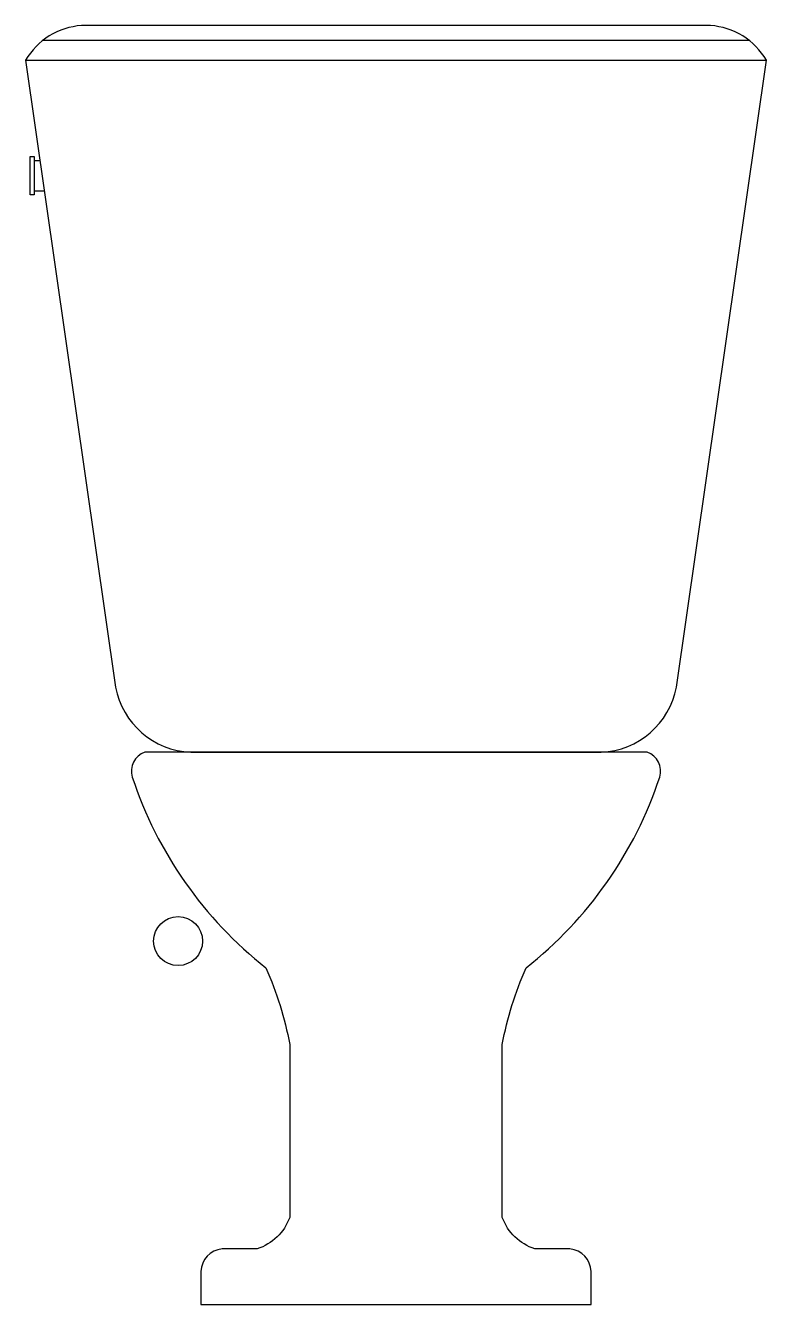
# Model space of a CAD drawing. Extents: x -0.255 to 0.255, y -0.38 to 0.5.
import ezdxf

# ---------------------------------------------------------------- set-up
doc = ezdxf.new("R2010")
doc.units = 0
doc.header["$LTSCALE"] = 0.1
doc.header["$MEASUREMENT"] = 0
doc.layers.get('0').update_dxf_attribs({"linetype": 'CONTINUOUS'})

msp = doc.modelspace()

# ---------------------------------------------------------------- linework, layer by layer
for points in [[(-0.255, 0.47613), (-0.19301, 0.04482, 0.34861), (-0.14128, 0), (0.14128, 0, 0.34861), (0.19301, 0.04482), (0.255, 0.47613, 0.250033), (0.2164, 0.5), (-0.2164, 0.5, 0.250033)], [(-0.13434, -0.38), (0.13434, -0.38), (0.13434, -0.35728, 0.376491), (0.11973, -0.34177), (0.09554, -0.34177, -0.228606), (0.07319, -0.32022), (0.07319, -0.2011, -0.057839), (0.08949, -0.14844, 0.147285), (0.18153, -0.01711, 0.395394), (0.17297, 0), (-0.17297, 0, 0.395394), (-0.18153, -0.01711, 0.147285), (-0.08949, -0.14844, -0.057839), (-0.07319, -0.2011), (-0.07319, -0.32022, -0.228606), (-0.09554, -0.34177), (-0.11973, -0.34177, 0.376491), (-0.13434, -0.35728)]]:
    msp.add_lwpolyline(points, format="xyb", close=True)
for points in [[(-0.24289, 0.48997), (0.24289, 0.48997)], [(-0.255, 0.47613), (0.255, 0.47613)], [(-0.24507, 0.40704), (-0.24902, 0.40704)], [(-0.24902, 0.38627), (-0.24209, 0.38627)]]:
    msp.add_lwpolyline(points)
msp.add_lwpolyline([(-0.24902, 0.40982), (-0.24902, 0.3835), (-0.2518, 0.3835), (-0.2518, 0.40982)], close=True)
msp.add_circle((-0.15, -0.13), 0.01684)

doc.saveas('drawing.dxf')
